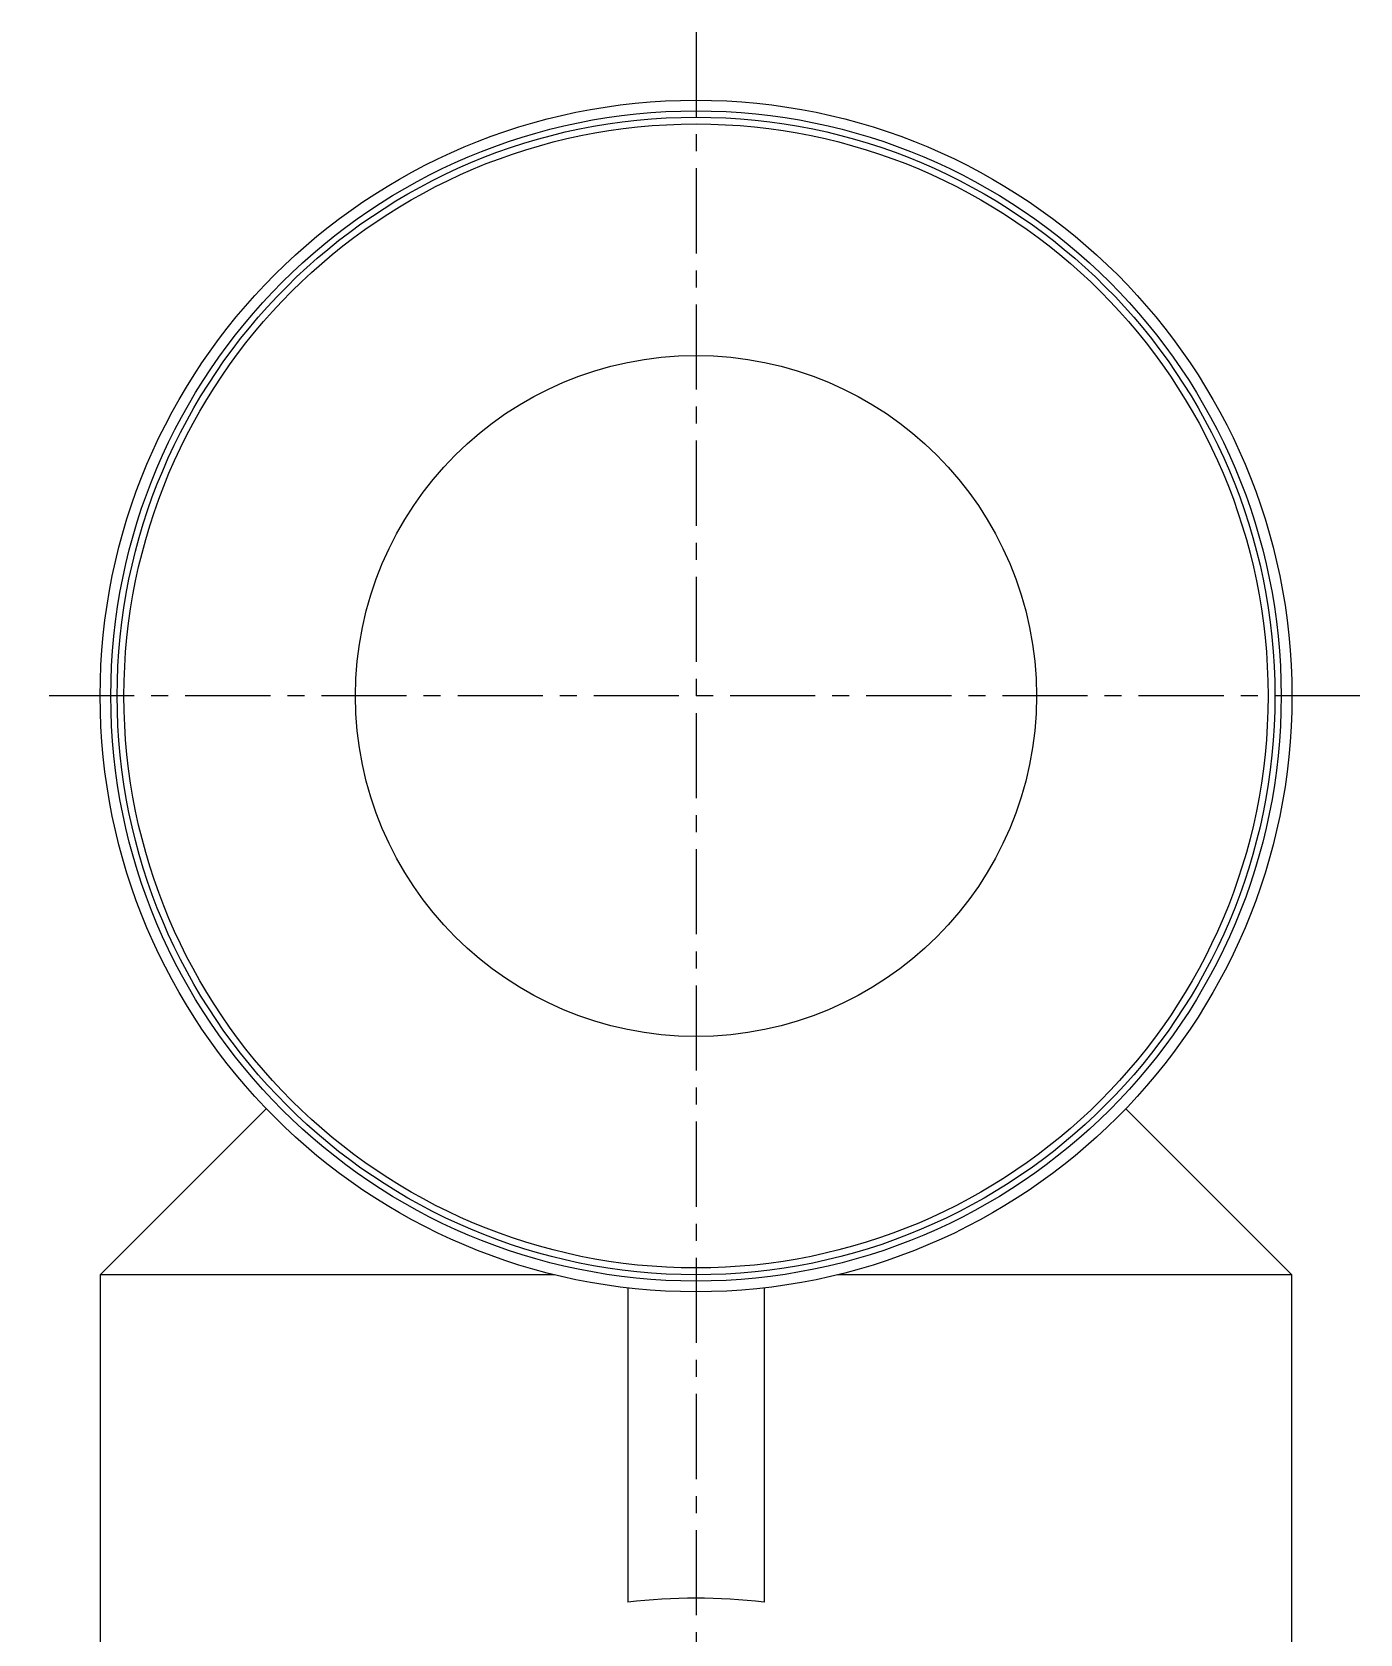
# Model space of a CAD drawing. Extents: x -9 to 105, y -19 to 83.
# Drawn here: x 85.84 to 105.34, y 19.47 to 42.99 of the extents above; entities that cross this region are included whole.
import ezdxf

# ---------------------------------------------------------------- set-up
doc = ezdxf.new("R2010")
doc.units = 0
doc.linetypes.add('CENTER', pattern=[2, 1.25, -0.25, 0.25, -0.25])
doc.layers.get('0').update_dxf_attribs({"linetype": 'CONTINUOUS'})
doc.layers.add('CENTER', color=1, linetype='CENTER')

msp = doc.modelspace()

# ---------------------------------------------------------------- linework, layer by layer
at = {"color": 7, "linetype": 'CONTINUOUS'}
for p, q in [((89.277, 27.182), (86.838, 24.743)), ((104.338, 24.743), (101.899, 27.182)), ((86.838, 24.743), (86.838, 14.243)), ((93.511, 24.743), (86.838, 24.743)), ((104.338, 24.743), (97.664, 24.743)), ((104.338, 14.243), (104.338, 24.743)), ((94.588, 24.551), (94.588, 19.936)), ((96.588, 24.551), (96.588, 19.936))]:
    msp.add_line(p, q, dxfattribs=at)
for radius in [8.75, 8.593, 8.5, 8.4, 5]:
    msp.add_circle((95.588, 33.243), radius, dxfattribs=at)
msp.add_arc((95.588, 11.243), 8.75, 83.4376, 96.5624, dxfattribs=at)
at = {"layer": 'CENTER', "color": 1, "linetype": 'CENTER'}
for p, q in [((95.588, 42.993), (95.588, -3.757)), ((105.338, 33.243), (85.838, 33.243))]:
    msp.add_line(p, q, dxfattribs=at)

doc.saveas('drawing.dxf')
